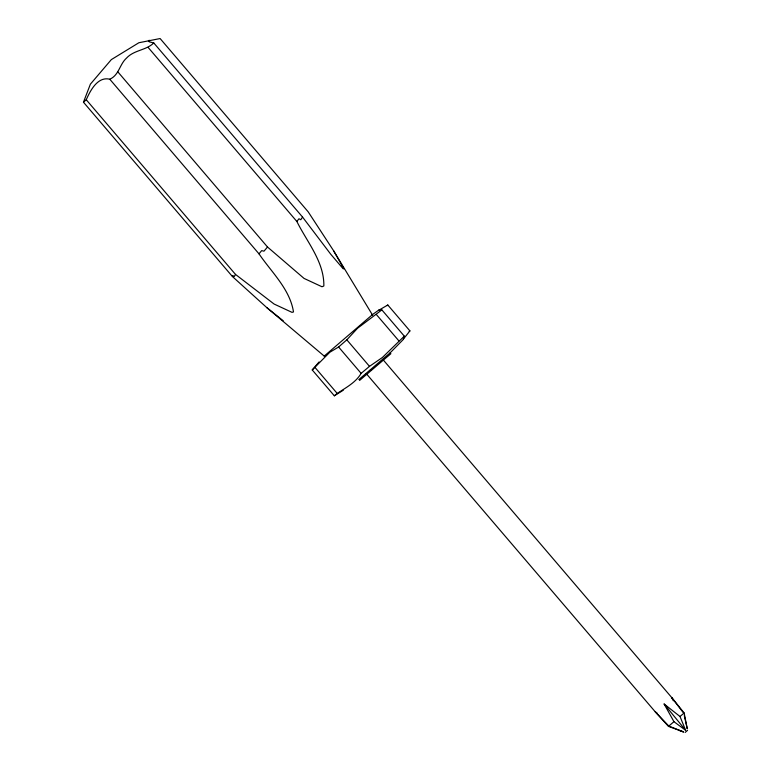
<?xml version="1.0" encoding="UTF-8"?>
<svg xmlns="http://www.w3.org/2000/svg" width="771" height="771" viewBox="0 0 771 771"><rect width="100%" height="100%" fill="white"/><g stroke="black" fill="none" stroke-linecap="round" stroke-linejoin="round"><path stroke-width="1.16" d="M324.543 356.366L266.862 307.677L232.428 276.538L232.582 275.488L234.268 276.567L235.483 274.399L86.246 99.738C90.303 90.602 97.734 76.184 109.79 79.23L258.989 253.842C271.527 272.24 289.954 289.164 293.491 311.937L292.016 312.361L274.081 304.034L235.483 274.399M109.79 79.23C119.139 75.066 119.553 64.244 126.569 58.056C134.019 49.961 146.114 50.433 153.786 42.964L302.56 217.075L330.749 254.237L343.105 268.703L343.914 268.857L333.554 250.691L308.169 211.813L160.117 38.55L138.876 42.742L111.332 59.608L90.38 84.184L83.461 102.206L232.428 276.538M404.312 336.156L403.329 339.182L409.921 330.904L387.794 304.998L378.667 310.318L381.867 309.894L404.312 336.156L382.406 357.474L369.492 366.36L361.127 373.366C355.932 382.416 345.928 387.601 337.515 393.258L334.335 395.802L312.236 369.955L319.069 361.946M390.107 352.877L358.814 379.592M312.236 369.955L329.786 352.289L338.604 347.008L346.825 339.838L357.484 328.301L381.867 309.894M83.461 102.206L86.246 99.738M302.56 217.075L300.786 219.735L298.955 218.762L296.864 221.479C307.099 242.161 324.292 261.841 323.849 286.002L321.979 286.754L304.053 278.418L267.518 247.019L117.973 72.002M387.283 305.644L387.794 304.998M258.989 253.842L261.697 250.604L263.961 251.192L267.518 247.019M390.03 352.964L403.021 339.76M324.215 356.096L372.335 314.732L371.815 315.127M370.138 370.369L370.996 369.627M359.556 380.46L390.897 353.687M657.191 713.194L655.244 711.806L668.457 726.378L673.95 721.685L685.612 730.272L680.012 716.5L664.13 704.01L673.95 721.685M680.012 716.5L684.147 712.973L671.743 697.562L673.343 700.8M685.13 732.45L687.539 730.388M343.259 390.251L334.335 395.802M149.275 40.256L148.446 40.892L149.237 41.817L153.786 42.964M371.632 315.185L379.168 309.797M409.208 331.299L409.921 330.904M679.367 730.474L683.52 731.91L668.457 726.378M683.395 731.872L668.842 726.051L655.495 712.105L366.273 373.627M283.188 320.746L266.862 307.677M671.743 697.562L683.135 712.481M148.109 47.388L296.864 221.479M376.393 314.558L398.915 340.907M382.85 359.459L671.888 697.736M346.825 339.838L369.492 366.36M338.604 347.008L361.127 373.366M315.06 367.516L337.206 393.441M664.13 704.01L685.612 730.272M333.554 250.691L372.644 315.262M684.282 715.642L687.269 728.807L684.147 712.973"/></g></svg>
